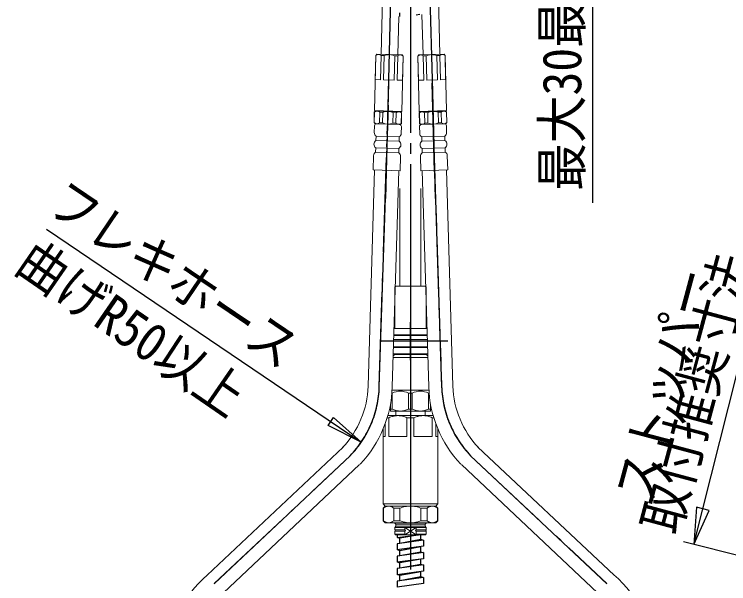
# Model space of a CAD drawing. Units: millimetres at full size, sheet at 1:5; details may follow other scales. Extents: x -1050 to 0, y -742 to 742.
# Drawn here: x -861.3 to -521.7, y -257.5 to 13.3 of the extents above; entities that cross this region are included whole.
import ezdxf
from ezdxf.enums import TextEntityAlignment as Align

# ---------------------------------------------------------------- set-up
doc = ezdxf.new("R2010")
doc.units = ezdxf.units.MM
doc.header["$LTSCALE"] = 5
doc.linetypes.add('DOUBLE_CHAIN2', pattern=[12.8, 9, -1, 0.6, -0.6, 0.6, -1])
doc.linetypes.add('LONG_CHAIN', pattern=[21, 18, -1, 1, -1])
doc.layers.add('0-0_K37532E6JV', color=2, linetype='Continuous', lineweight=30)
doc.styles.add('ＭＳ 明朝', font='')
doc.styles.get('ＭＳ 明朝').set_extended_font_data('MS Mincho')

msp = doc.modelspace()

# ---------------------------------------------------------------- linework, layer by layer
at = {"layer": '0-0_K37532E6JV', "linetype": 'LONG_CHAIN'}
for p, q in [((-673, 256.998), (-673, -229.921)), ((-683.278, -17.683), (-681.804, 38.6)), ((-664.196, 38.6), (-662.722, -17.683)), ((-684.758, -74.214), (-683.278, -17.683)), ((-662.722, -17.683), (-661.242, -74.214)), ((-687.82, -163.907), (-683.51, -29.904)), ((-662.49, -29.904), (-658.18, -163.907)), ((-673, -175.4), (-673, -177.4)), ((-766.362, -257.474), (-701.603, -196.622)), ((-644.397, -196.622), (-579.638, -257.474))]:
    msp.add_line(p, q, dxfattribs=at)
at = {"layer": '0-0_K37532E6JV'}
for p, q in [((-538.257, -238.835), (-457.952, 80.584)), ((-586.249, -76.281), (-586.249, 74.5)), ((-678, 12.24), (-678, 14.012)), ((-668.488, 13.174), (-670.253, 12.895)), ((-845.967, -88.871), (-696.397, -190.161)), ((-679.25, -234.166), (-679.25, -235.491)), ((-679.25, -235.491), (-669.214, -234.166)), ((-668.766, -234.166), (-678, -235.755)), ((-666.75, -236.772), (-679.25, -238.491)), ((-678.939, -235.452), (-678, -235.755)), ((-678, -238.337), (-678, -235.755)), ((-668, -236.515), (-678, -238.337)), ((-666.75, -236.772), (-666.75, -239.672)), ((-363.305, -282.82), (-543.106, -237.616)), ((-679.25, -238.491), (-679.25, -241.391)), ((-666.75, -239.672), (-679.25, -241.391)), ((-678, -241.648), (-668, -239.825)), ((-668, -242.415), (-668, -239.825)), ((-666.75, -242.672), (-679.25, -244.391)), ((-679.25, -244.391), (-679.25, -247.291)), ((-678.939, -241.352), (-678, -241.648)), ((-678, -244.237), (-678, -241.648)), ((-668, -242.415), (-678, -244.237)), ((-667.061, -242.71), (-668, -242.415)), ((-666.75, -242.672), (-666.75, -245.572)), ((-666.75, -245.572), (-679.25, -247.291)), ((-678.939, -247.252), (-678, -247.555)), ((-668, -245.725), (-678, -247.555)), ((-678, -250.137), (-678, -247.555)), ((-666.75, -248.572), (-679.25, -250.291)), ((-679.25, -250.291), (-679.25, -253.191)), ((-668, -248.315), (-678, -250.137)), ((-666.75, -248.572), (-666.75, -251.472)), ((-666.75, -251.472), (-679.25, -253.191)), ((-666.75, -254.472), (-679.25, -256.191)), ((-678.939, -253.152), (-678, -253.448)), ((-678, -253.448), (-668, -251.625)), ((-678, -256.037), (-678, -253.448)), ((-668, -254.215), (-678, -256.037)), ((-668, -254.215), (-668, -251.625)), ((-667.061, -254.51), (-668, -254.215)), ((-666.75, -254.472), (-666.75, -257.372)), ((-679.25, -256.191), (-679.25, -259.091)), ((-666.75, -257.372), (-679.25, -259.091))]:
    msp.add_line(p, q, dxfattribs=at)
at = {"layer": '0-0_K37532E6JV', "color": 7, "lineweight": 15}
for p, q in [((-685.803, 38.702), (-686.967, -5.783)), ((-660.197, 38.702), (-659.033, -5.783)), ((-678.493, 12.24), (-678.97, -5.992)), ((-667.532, 13.174), (-667.03, -5.992)), ((-690.168, -32.508), (-689.48, -6.217)), ((-689.727, -17.714), (-689.426, -6.218)), ((-689.48, -6.217), (-688.967, -5.73)), ((-689.48, -6.217), (-689.426, -6.218)), ((-688.967, -5.73), (-682.969, -5.887)), ((-686.927, -6.284), (-687.228, -17.78)), ((-686.927, -6.284), (-685.481, -6.322)), ((-685.782, -17.818), (-685.481, -6.322)), ((-682.969, -5.887), (-676.971, -6.044)), ((-680.483, -6.453), (-680.784, -17.949)), ((-680.483, -6.453), (-679.037, -6.49)), ((-679.338, -17.987), (-679.037, -6.49)), ((-676.484, -6.557), (-677.173, -32.848)), ((-676.971, -6.044), (-676.484, -6.557)), ((-676.538, -6.556), (-676.839, -18.052)), ((-676.538, -6.556), (-676.484, -6.557)), ((-669.516, -6.557), (-669.029, -6.044)), ((-669.516, -6.557), (-669.462, -6.556)), ((-668.827, -32.848), (-669.516, -6.557)), ((-669.161, -18.052), (-669.462, -6.556)), ((-669.029, -6.044), (-663.031, -5.887)), ((-666.963, -6.49), (-665.517, -6.453)), ((-666.963, -6.49), (-666.662, -17.987)), ((-665.216, -17.949), (-665.517, -6.453)), ((-663.031, -5.887), (-657.033, -5.73)), ((-660.519, -6.322), (-659.073, -6.284)), ((-660.519, -6.322), (-660.218, -17.818)), ((-657.033, -5.73), (-656.52, -6.217)), ((-656.574, -6.218), (-656.52, -6.217)), ((-656.574, -6.218), (-656.273, -17.714)), ((-656.52, -6.217), (-655.832, -32.508)), ((-687.228, -17.78), (-689.727, -17.714)), ((-685.782, -17.818), (-680.784, -17.949)), ((-676.839, -18.052), (-679.338, -17.987)), ((-666.662, -17.987), (-669.161, -18.052)), ((-665.216, -17.949), (-660.218, -17.818)), ((-690.184, -33.208), (-690.319, -38.206)), ((-690.131, -33.209), (-690.265, -38.207)), ((-690.184, -33.208), (-689.671, -32.721)), ((-690.131, -33.209), (-690.184, -33.208)), ((-690.131, -33.209), (-690.184, -33.208)), ((-690.168, -32.508), (-677.173, -32.848)), ((-689.973, -32.713), (-690.168, -32.508)), ((-677.378, -33.043), (-689.973, -32.713)), ((-687.632, -33.276), (-687.766, -38.274)), ((-686.186, -33.315), (-687.632, -33.276)), ((-686.186, -33.315), (-686.32, -38.313)), ((-681.322, -38.447), (-681.188, -33.449)), ((-679.742, -33.488), (-681.188, -33.449)), ((-679.876, -38.486), (-679.742, -33.488)), ((-677.676, -33.043), (-677.189, -33.556)), ((-677.173, -32.848), (-677.378, -33.043)), ((-677.377, -38.553), (-677.243, -33.555)), ((-677.323, -38.554), (-677.189, -33.556)), ((-677.189, -33.556), (-677.243, -33.555)), ((-668.752, -33.555), (-668.806, -33.557)), ((-668.806, -33.557), (-668.669, -38.555)), ((-668.752, -33.555), (-668.615, -38.553)), ((-664.808, -33.447), (-666.253, -33.486)), ((-666.253, -33.486), (-666.116, -38.484)), ((-664.808, -33.447), (-664.67, -38.445)), ((-658.364, -33.269), (-659.81, -33.309)), ((-659.672, -38.307), (-659.81, -33.309)), ((-658.226, -38.267), (-658.364, -33.269)), ((-655.727, -38.199), (-655.865, -33.201)), ((-655.674, -38.197), (-655.811, -33.199)), ((-689.832, -38.719), (-690.319, -38.206)), ((-690.319, -38.206), (-690.265, -38.207)), ((-690.1, -39.692), (-690.197, -42.94)), ((-689.832, -38.719), (-683.834, -38.88)), ((-678.276, -39.043), (-689.071, -38.722)), ((-687.766, -38.274), (-686.32, -38.313)), ((-678.336, -39.027), (-683.834, -38.88)), ((-681.322, -38.447), (-679.876, -38.486)), ((-678.336, -39.027), (-677.836, -39.041)), ((-677.323, -38.554), (-677.836, -39.041)), ((-677.402, -43.321), (-677.306, -40.072)), ((-677.377, -38.553), (-677.323, -38.554)), ((-668.69, -40.073), (-668.592, -43.321)), ((-668.669, -38.555), (-668.615, -38.553)), ((-668.155, -39.041), (-668.669, -38.555)), ((-668.155, -39.041), (-662.157, -38.876)), ((-656.925, -38.718), (-667.72, -39.043)), ((-666.116, -38.484), (-664.67, -38.445)), ((-656.659, -38.725), (-662.157, -38.876)), ((-659.672, -38.307), (-658.226, -38.267)), ((-656.659, -38.725), (-656.16, -38.711)), ((-655.674, -38.197), (-656.16, -38.711)), ((-655.798, -42.936), (-655.895, -39.688)), ((-655.727, -38.199), (-655.674, -38.197)), ((-689.409, -46.715), (-689.349, -44.716)), ((-678.414, -47.042), (-689.409, -46.715)), ((-689.349, -44.716), (-678.354, -45.043)), ((-678.354, -45.043), (-678.414, -47.042)), ((-667.64, -45.043), (-656.645, -44.713)), ((-667.58, -47.042), (-667.64, -45.043)), ((-656.585, -46.712), (-667.58, -47.042)), ((-656.645, -44.713), (-656.585, -46.712)), ((-678.518, -50.541), (-678.577, -52.54)), ((-667.474, -50.541), (-656.479, -50.21)), ((-667.414, -52.54), (-667.474, -50.541)), ((-656.479, -50.21), (-656.419, -52.209)), ((-690.524, -53.935), (-690.725, -60.682)), ((-678.577, -52.54), (-689.572, -52.213)), ((-668.261, -54.316), (-668.059, -61.063)), ((-656.419, -52.209), (-667.414, -52.54)), ((-655.264, -60.678), (-655.467, -53.932)), ((-690.075, -60.701), (-693.135, -163.531)), ((-681.64, -163.873), (-678.58, -61.043)), ((-668.059, -61.063), (-655.264, -60.678)), ((-667.409, -61.043), (-664.317, -163.873)), ((-652.823, -163.527), (-655.914, -60.698)), ((-678, -115.9), (-678, -69.564)), ((-668, -69.564), (-668, -115.9)), ((-680, -115.9), (-680.5, -116.4)), ((-680.5, -116.4), (-680.5, -136.15)), ((-680, -115.9), (-678.308, -115.9)), ((-665.5, -116.4), (-665.5, -136.15)), ((-680.904, -139.15), (-665.061, -139.15)), ((-680.815, -136.15), (-665.151, -136.15)), ((-680.5, -139.15), (-680.5, -139.4)), ((-665.5, -139.15), (-665.5, -139.4)), ((-664.993, -141.4), (-680.971, -141.4)), ((-673, -141.4), (-680.971, -141.4)), ((-680.5, -139.4), (-680.911, -139.4)), ((-680.5, -139.4), (-665.5, -139.4)), ((-664.993, -141.4), (-673, -141.4)), ((-665.053, -139.4), (-665.5, -139.4)), ((-664.88, -145.15), (-681.083, -145.15)), ((-681.075, -144.9), (-680.5, -144.9)), ((-680.5, -144.9), (-673, -144.9)), ((-680.5, -145.15), (-680.5, -144.9)), ((-673, -144.9), (-665.5, -144.9)), ((-665.5, -144.9), (-665.5, -145.15)), ((-665.5, -144.9), (-664.888, -144.9)), ((-681.2, -149.1), (-680.5, -148.4)), ((-664.79, -148.15), (-681.172, -148.15)), ((-680.5, -148.4), (-680.5, -148.15)), ((-673, -148.4), (-680.5, -148.4)), ((-665.5, -148.4), (-673, -148.4)), ((-665.5, -148.15), (-665.5, -148.4)), ((-665.5, -148.4), (-664.76, -149.14)), ((-681.224, -149.9), (-673, -149.9)), ((-673, -149.9), (-664.738, -149.9)), ((-681.706, -165.4), (-673, -165.4)), ((-673, -165.4), (-664.251, -165.4)), ((-681.812, -166.9), (-681.623, -166.9)), ((-681.623, -174.4), (-681.623, -166.9)), ((-664.144, -166.9), (-664.377, -166.9)), ((-682.5, -174.4), (-682.5, -172.114)), ((-682.5, -175.4), (-673, -175.4)), ((-679.947, -177.54), (-679.947, -175.4)), ((-673, -175.4), (-663.5, -175.4)), ((-665.947, -175.4), (-665.947, -177.54)), ((-663.5, -175.4), (-663.5, -174.4)), ((-684.056, -178.54), (-683.33, -178.54)), ((-662.192, -177.54), (-683.761, -177.54)), ((-683.33, -178.54), (-683.33, -187.54)), ((-674.67, -178.54), (-671.33, -178.54)), ((-674.67, -178.54), (-674.67, -187.54)), ((-671.33, -178.54), (-671.33, -187.54)), ((-662.67, -178.54), (-661.896, -178.54)), ((-662.67, -178.54), (-662.67, -187.54)), ((-685, -181.355), (-685, -187.54)), ((-661, -181.22), (-661, -187.54)), ((-686, -183.898), (-686, -219.54)), ((-660, -183.779), (-660, -219.54)), ((-686, -187.54), (-685, -187.54)), ((-683.33, -187.54), (-674.67, -187.54)), ((-671.33, -187.54), (-662.67, -187.54)), ((-661, -187.54), (-660, -187.54)), ((-769.723, -253.417), (-705.053, -192.483)), ((-640.896, -192.475), (-576.206, -253.389)), ((-761.837, -261.787), (-697.166, -200.853)), ((-648.779, -200.848), (-584.09, -261.761)), ((-686, -219.54), (-685, -220.54)), ((-686, -219.54), (-660, -219.54)), ((-685, -220.54), (-686, -221.54)), ((-661, -220.54), (-685, -220.54)), ((-685, -220.54), (-661, -220.54)), ((-661, -220.54), (-660, -219.54)), ((-661, -220.54), (-660, -221.54)), ((-686, -227.54), (-686, -221.54)), ((-686, -221.54), (-685.892, -221.54)), ((-685.892, -221.54), (-685.892, -227.54)), ((-680.892, -221.54), (-680.892, -227.54)), ((-668, -221.54), (-668, -227.54)), ((-668, -221.54), (-665.108, -221.54)), ((-665.108, -221.54), (-665.108, -227.54)), ((-660.108, -221.54), (-660.108, -227.54)), ((-660.108, -221.54), (-660, -221.54)), ((-660, -221.54), (-660, -227.54)), ((-686, -227.54), (-685, -228.54)), ((-686, -227.54), (-685.892, -227.54)), ((-680.892, -227.54), (-678, -227.54)), ((-668, -227.54), (-665.108, -227.54)), ((-660, -227.54), (-661, -228.54)), ((-660.108, -227.54), (-660, -227.54)), ((-681.459, -228.54), (-685, -228.54)), ((-664.541, -228.54), (-681.459, -228.54)), ((-680, -229.166), (-680.626, -228.54)), ((-680, -230.168), (-680.5, -230.668)), ((-680.5, -230.668), (-680.5, -231.866)), ((-680.5, -230.668), (-675.693, -230.668)), ((-680, -230.168), (-680, -229.166)), ((-680, -229.166), (-673, -229.166)), ((-680, -230.168), (-666, -230.168)), ((-675.693, -234.166), (-670.307, -230.668)), ((-675.693, -230.668), (-670.307, -234.166)), ((-675.693, -230.668), (-670.307, -230.668)), ((-675.693, -230.668), (-675.693, -231.866)), ((-670.307, -230.668), (-665.5, -230.668)), ((-670.307, -230.668), (-670.307, -231.866)), ((-665.374, -228.54), (-666, -229.166)), ((-666, -230.168), (-665.5, -230.668)), ((-665.5, -231.866), (-665.5, -230.668)), ((-661, -228.54), (-664.541, -228.54)), ((-675.693, -231.866), (-680.5, -231.866)), ((-680.5, -231.866), (-680.2, -232.166)), ((-680.5, -232.466), (-680.2, -232.166)), ((-680.5, -232.466), (-680.5, -233.966)), ((-675.693, -232.466), (-680.5, -232.466)), ((-680.5, -233.966), (-680.3, -234.166)), ((-680.5, -233.966), (-675.693, -233.966)), ((-675.693, -234.166), (-680.3, -234.166)), ((-675.693, -232.466), (-675.693, -233.966)), ((-675.693, -233.966), (-675.693, -234.166)), ((-673, -234.166), (-675.693, -234.166)), ((-673, -234.166), (-670.307, -234.166)), ((-670.307, -231.866), (-670.607, -232.166)), ((-670.607, -232.166), (-670.307, -232.466)), ((-665.5, -231.866), (-670.307, -231.866)), ((-670.307, -232.466), (-670.307, -233.966)), ((-665.5, -232.466), (-670.307, -232.466)), ((-670.307, -233.966), (-665.5, -233.966)), ((-670.307, -233.966), (-670.307, -234.166)), ((-670.307, -234.166), (-665.7, -234.166)), ((-665.8, -232.166), (-665.5, -231.866)), ((-665.8, -232.166), (-665.5, -232.466)), ((-665.7, -234.166), (-665.5, -233.966)), ((-665.5, -233.966), (-665.5, -232.466))]:
    msp.add_line(p, q, dxfattribs=at)
at = {"layer": '0-0_K37532E6JV', "color": 4, "linetype": 'DOUBLE_CHAIN2'}
for p, q in [((-684.446, -61.672), (-683.311, -19.387)), ((-661.531, -61.667), (-662.694, -19.383)), ((-687.813, -163.684), (-683.555, -29.876)), ((-662.445, -29.876), (-658.187, -163.684)), ((-673, -126.4), (-673, -141.4)), ((-673, -151.15), (-673, -133.15)), ((-655.2, -142.15), (-687.5, -142.15)), ((-673, -141.4), (-673, -175.4)), ((-673, -163.9), (-673, -231.4)), ((-766.399, -257.422), (-701.603, -196.622)), ((-644.397, -196.622), (-579.601, -257.422)), ((-673, -217.256), (-673, -250.756))]:
    msp.add_line(p, q, dxfattribs=at)
at = {"layer": '0-0_K37532E6JV', "color": 7, "lineweight": 15}
for points in [[(-656.273, -17.714), (-658.772, -17.78), (-659.073, -6.284)], [(-683.673, -32.882), (-689.671, -32.721), (-683.673, -32.882)], [(-683.673, -32.882), (-677.676, -33.043), (-683.673, -32.882)], [(-668.752, -33.555), (-668.806, -33.557), (-668.32, -33.043), (-662.322, -32.878), (-668.32, -33.043)], [(-656.325, -32.713), (-662.322, -32.878), (-656.325, -32.713)], [(-656.325, -32.713), (-655.811, -33.199), (-655.865, -33.201)], [(-689.572, -52.213), (-689.513, -50.214), (-678.518, -50.541)], [(-690.725, -60.682), (-677.93, -61.063), (-677.73, -54.316)], [(-665.5, -116.4), (-666, -115.9), (-678.308, -115.9)], [(-664.377, -166.9), (-664.377, -174.4), (-663.5, -174.4), (-663.5, -171.855)], [(-682.5, -175.4), (-682.5, -174.4), (-681.623, -174.4)], [(-674.67, -178.54), (-675.187, -178.326), (-675.71, -178.127), (-676.242, -177.954), (-676.783, -177.81), (-677.331, -177.694), (-677.884, -177.609), (-678.162, -177.579), (-678.441, -177.557), (-679, -177.54), (-679.561, -177.581), (-680.119, -177.632), (-680.672, -177.705), (-680.946, -177.753), (-681.218, -177.811), (-681.487, -177.879), (-681.755, -177.956), (-682.284, -178.133), (-682.808, -178.331), (-683.33, -178.54)], [(-662.67, -178.54), (-663.187, -178.326), (-663.71, -178.127), (-664.242, -177.954), (-664.783, -177.81), (-665.331, -177.694), (-665.884, -177.609), (-666.162, -177.579), (-666.441, -177.557), (-667, -177.54), (-667.561, -177.581), (-668.119, -177.632), (-668.672, -177.705), (-668.946, -177.753), (-669.218, -177.811), (-669.487, -177.879), (-669.755, -177.956), (-670.284, -178.133), (-670.808, -178.331), (-671.33, -178.54)], [(-680.892, -221.54), (-681.171, -221.34), (-681.456, -221.15), (-681.603, -221.062), (-681.753, -220.979), (-681.906, -220.902), (-682.062, -220.831), (-682.221, -220.767), (-682.382, -220.709), (-682.546, -220.659), (-682.712, -220.617), (-682.881, -220.583), (-683.05, -220.559), (-683.221, -220.546), (-683.392, -220.54), (-683.735, -220.587), (-684.074, -220.644), (-684.241, -220.68), (-684.405, -220.722), (-684.566, -220.772), (-684.724, -220.831), (-684.878, -220.899), (-685.029, -220.975), (-685.177, -221.059), (-685.323, -221.148), (-685.609, -221.339), (-685.892, -221.54)], [(-678, -221.54), (-677.396, -221.324), (-676.788, -221.124), (-676.171, -220.951), (-675.546, -220.807), (-674.915, -220.691), (-674.28, -220.608), (-673.641, -220.564), (-673, -220.54)], [(-673, -220.54), (-672.359, -220.563), (-671.72, -220.608), (-671.084, -220.69), (-670.454, -220.807), (-669.829, -220.952), (-669.212, -221.124), (-668.602, -221.321), (-668, -221.54)], [(-662.608, -220.54), (-662.951, -220.587), (-663.29, -220.644), (-663.456, -220.68), (-663.621, -220.722), (-663.782, -220.772), (-663.939, -220.831), (-664.093, -220.899), (-664.244, -220.975), (-664.392, -221.059), (-664.538, -221.148), (-664.825, -221.339), (-665.108, -221.54)], [(-660.108, -221.54), (-660.386, -221.34), (-660.671, -221.15), (-660.818, -221.062), (-660.968, -220.979), (-661.122, -220.902), (-661.278, -220.831), (-661.437, -220.767), (-661.598, -220.709), (-661.762, -220.659), (-661.928, -220.617), (-662.096, -220.583), (-662.266, -220.559), (-662.436, -220.546), (-662.608, -220.54)], [(-680.892, -221.54), (-678, -221.54), (-678, -227.54)], [(-685.892, -227.54), (-685.614, -227.74), (-685.329, -227.93), (-685.182, -228.018), (-685.032, -228.101), (-684.878, -228.178), (-684.722, -228.249), (-684.563, -228.313), (-684.402, -228.371), (-684.238, -228.421), (-684.072, -228.463), (-683.904, -228.497), (-683.734, -228.521), (-683.564, -228.534), (-683.392, -228.54), (-683.049, -228.493), (-682.71, -228.436), (-682.544, -228.4), (-682.379, -228.358), (-682.218, -228.308), (-682.061, -228.249), (-681.907, -228.181), (-681.756, -228.105), (-681.608, -228.021), (-681.462, -227.932), (-681.175, -227.741), (-680.892, -227.54)], [(-678, -227.54), (-677.396, -227.756), (-676.788, -227.956), (-676.171, -228.129), (-675.546, -228.273), (-674.915, -228.389), (-674.28, -228.472), (-673.641, -228.516), (-673, -228.54)], [(-673, -228.54), (-672.359, -228.517), (-671.72, -228.472), (-671.084, -228.39), (-670.454, -228.273), (-669.829, -228.128), (-669.212, -227.956), (-668.602, -227.759), (-668, -227.54)], [(-665.108, -227.54), (-664.829, -227.74), (-664.544, -227.93), (-664.397, -228.018), (-664.247, -228.101), (-664.094, -228.178), (-663.938, -228.249), (-663.779, -228.313), (-663.618, -228.371), (-663.454, -228.421), (-663.288, -228.463), (-663.119, -228.497), (-662.95, -228.521), (-662.779, -228.534), (-662.608, -228.54), (-662.265, -228.493), (-661.926, -228.436), (-661.759, -228.4), (-661.595, -228.358), (-661.434, -228.308), (-661.276, -228.249), (-661.122, -228.181), (-660.971, -228.105), (-660.823, -228.021), (-660.677, -227.932), (-660.391, -227.741), (-660.108, -227.54)], [(-673, -229.166), (-666, -229.166), (-666, -230.168)], [(-675.693, -232.466), (-675.393, -232.166), (-675.693, -231.866)]]:
    msp.add_lwpolyline(points, dxfattribs=at)
for points in [[(-655.832, -32.508), (-656.027, -32.713), (-668.622, -33.043), (-668.827, -32.848)], [(-673.877, -166.9), (-673.877, -174.4), (-672.123, -174.4), (-672.123, -166.9)]]:
    msp.add_lwpolyline(points, close=True, dxfattribs=at)
at = {"layer": '0-0_K37532E6JV'}
for points in [[(-712.179, -182.256), (-709.595, -178.441), (-696.397, -190.161)], [(-536.983, -221.111), (-538.257, -238.835), (-530.997, -222.616)], [(-536.983, -221.111), (-538.257, -238.835), (-530.997, -222.616)]]:
    msp.add_lwpolyline(points, close=True, dxfattribs=at)
for points in [[(-667.061, -236.81), (-668, -236.515), (-668, -234.166)], [(-667.061, -248.61), (-668, -248.315), (-668, -245.725)]]:
    msp.add_lwpolyline(points, dxfattribs=at)
at = {"layer": '0-0_K37532E6JV', "color": 7, "lineweight": 15}
for centre, radius, start, end in [((-688.211, -7.563), 1.812, 44.89718, 132.10282), ((-683.139, -12.385), 6.5, 88.5, 111.11986), ((-683.139, -12.385), 6.5, 65.88014, 88.5), ((-677.822, -7.835), 1.812, 44.89718, 132.10282), ((-668.178, -7.835), 1.812, 47.89718, 135.10282), ((-662.861, -12.385), 6.5, 91.5, 114.11986), ((-662.861, -12.385), 6.5, 68.88014, 91.5), ((-657.789, -7.563), 1.812, 47.89718, 135.10282), ((-688.916, -34.555), 1.812, 44.86087, 132.06651), ((-683.848, -39.38), 6.5, 88.46369, 111.08355), ((-683.848, -39.38), 6.5, 65.84382, 88.46369), ((-678.528, -34.833), 1.812, 44.86087, 132.06651), ((-667.467, -34.833), 1.812, 47.97268, 135.17832), ((-662.144, -39.376), 6.5, 91.5755, 114.19537), ((-662.144, -39.376), 6.5, 68.95564, 91.5755), ((-657.078, -34.547), 1.812, 47.97268, 135.17832), ((-688.98, -36.929), 1.812, 224.86087, 312.06651), ((-689.101, -39.721), 1, 88.2954, 178.2954), ((-683.66, -32.382), 6.5, 245.84382, 291.08355), ((-678.591, -37.207), 1.812, 224.86087, 312.06651), ((-678.305, -40.043), 1, 358.2954, 88.2954), ((-667.69, -40.043), 1, 91.72199, 181.72199), ((-667.401, -37.207), 1.812, 227.97268, 315.17832), ((-662.336, -32.378), 6.5, 248.95564, 294.19537), ((-657.013, -36.921), 1.812, 227.97268, 315.17832), ((-656.895, -39.718), 1, 1.72199, 91.72199), ((-688.046, -43.004), 2.151, 178.2954, 232.72763), ((-679.553, -43.257), 2.151, 303.86318, 358.2954), ((-666.442, -43.256), 2.151, 181.72199, 236.15421), ((-657.948, -43.001), 2.151, 307.28977, 1.72199), ((-688.21, -48.502), 2.151, 123.86318, 232.72763), ((-679.716, -48.754), 2.151, 303.86318, 52.72763), ((-666.276, -48.754), 2.151, 127.28977, 236.15421), ((-657.783, -48.499), 2.151, 307.28977, 56.15421), ((-688.374, -53.999), 2.151, 123.86318, 178.2954), ((-679.88, -54.252), 2.151, 358.2954, 52.72763), ((-666.111, -54.251), 2.151, 127.28977, 181.72199), ((-657.618, -53.996), 2.151, 1.72199, 56.15421), ((-737.422, -162.214), 44.307, 316.50389, 358.29581), ((-737.422, -162.214), 55.807, 316.50389, 358.29581), ((-677.75, -173.892), 7.993, 61.01732, 118.98268), ((-668.25, -173.892), 7.993, 61.01732, 118.98268), ((-608.536, -162.196), 55.807, 181.72199, 223.51391), ((-608.536, -162.196), 44.307, 181.72199, 223.51391), ((-677.75, -167.4), 8, 241.04498, 298.95502), ((-668.25, -167.4), 8, 241.04498, 298.95502), ((-733.334, -295.728), 55.75, 130.40474, 178.29581), ((-612.757, -295.966), 56.124, 1.67421, 49.56528)]:
    msp.add_arc(centre, radius, start, end, dxfattribs=at)
at = {"layer": '0-0_K37532E6JV', "color": 4, "linetype": 'DOUBLE_CHAIN2'}
for centre, start, end in [((-737.844, -162.093), 316.38577, 358.17769), ((-608.156, -162.093), 181.82231, 223.61423)]:
    msp.add_arc(centre, 50.057, start, end, dxfattribs=at)
at = {"layer": '0-0_K37532E6JV', "linetype": 'LONG_CHAIN'}
for centre, start, end in [((-737.556, -162.214), 316.25816, 358.05008), ((-608.444, -162.214), 181.94992, 223.74184)]:
    msp.add_arc(centre, 49.765, start, end, dxfattribs=at)

# ---------------------------------------------------------------- texts
at = {"layer": '0-0_K37532E6JV', "color": 7, "style": 'ＭＳ 明朝', "width": 0.9}
for s, rotation, p in [('最大30最小5', 90, (-586.249, -70.674)), ('フレキホース', 325.894, (-850.084, -84.314)), ('曲げR50以上', 325.399, (-865.182, -112.813)), ('取付推奨寸法', 75, (-540.465, -236.3)), ('ストッパー', 75, (-552.929, -221.351))]:
    msp.add_text(s, height=18.48, rotation=rotation, dxfattribs=at).set_placement(p, align=Align.BOTTOM_LEFT)

doc.saveas('drawing.dxf')
